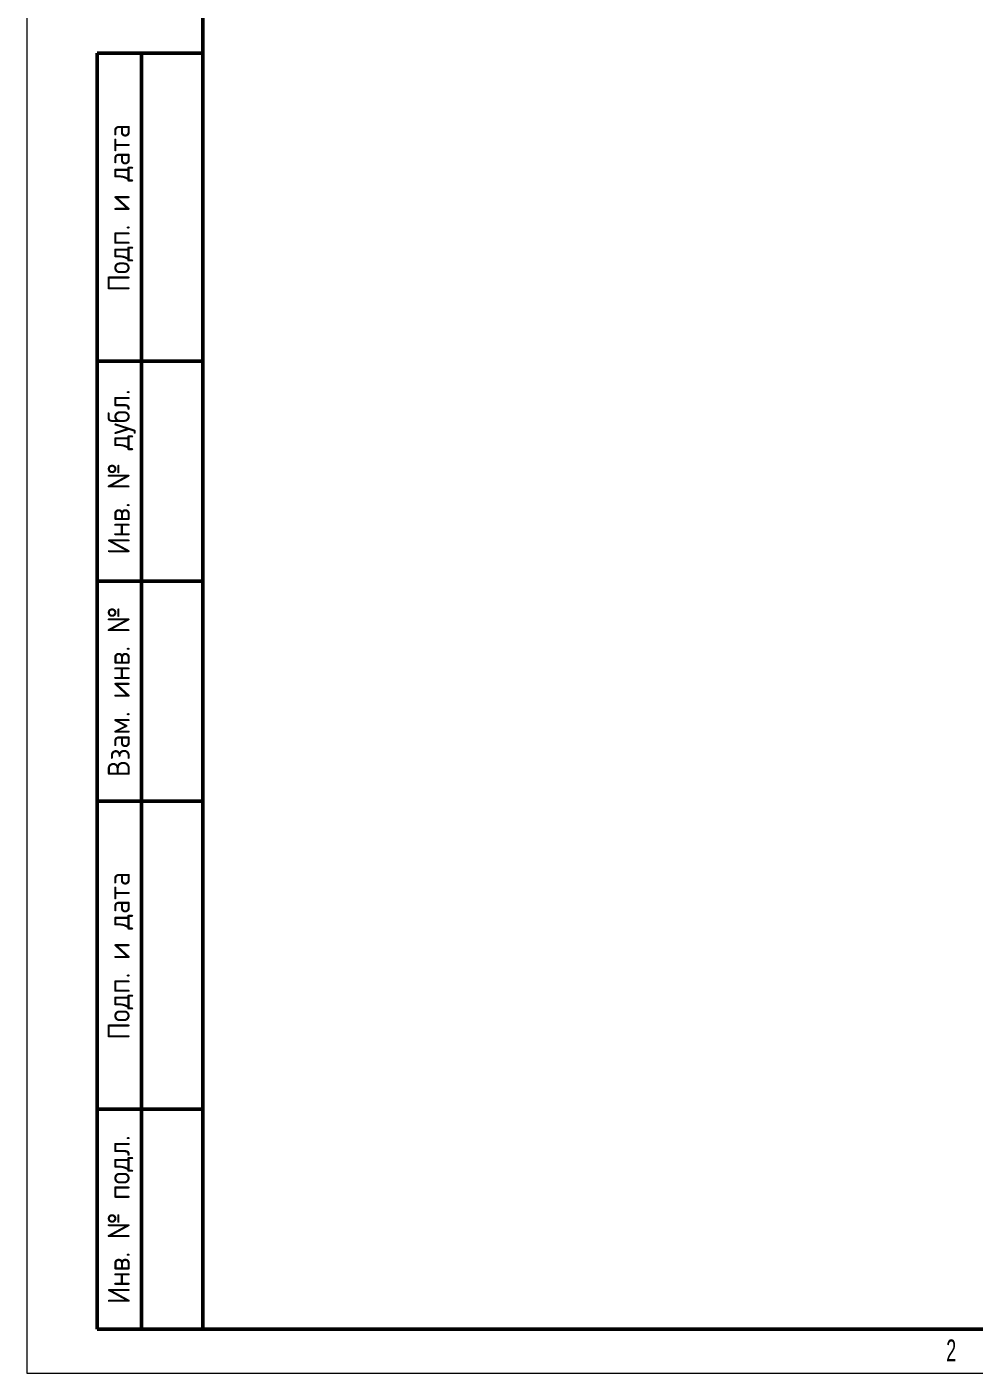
# Model space of a CAD drawing. Header units: millimetres. Extents: x -3894 to -3474, y -291 to 6.
# Drawn here: x -3893.8 to -3786.2, y -291 to -138 of the extents above; entities that cross this region are included whole.
import ezdxf

# ---------------------------------------------------------------- set-up
doc = ezdxf.new("R2010")
doc.units = ezdxf.units.MM
doc.layers.add('ОСНОВНОЙ', color=7, linetype='Continuous', lineweight=25)
doc.styles.add('SLDTEXTSTYLE3', font='TXT', dxfattribs={"width": 0.605})
doc.styles.add('СПДС', font='isocpeur.ttf', dxfattribs={"width": 0.9})

msp = doc.modelspace()

# ---------------------------------------------------------------- linework, layer by layer
at = {"color": 7, "linetype": 'Continuous', "lineweight": 18}
for p, q in [((-3893.76, 6.02), (-3893.76, -290.98)), ((-3893.76, -290.98), (-3473.76, -290.98))]:
    msp.add_line(p, q, dxfattribs=at)
at = {"color": 7, "linetype": 'Continuous', "lineweight": 50}
for p, q in [((-3873.76, -285.98), (-3873.76, 1.02)), ((-3873.76, -140.98), (-3885.76, -140.98)), ((-3885.76, -285.98), (-3885.76, -140.98)), ((-3880.76, -285.98), (-3880.76, -140.98)), ((-3873.76, -285.98), (-3873.76, -140.98)), ((-3873.76, -175.98), (-3885.76, -175.98)), ((-3873.76, -200.98), (-3885.76, -200.98)), ((-3873.76, -225.98), (-3885.76, -225.98)), ((-3873.76, -260.98), (-3885.76, -260.98)), ((-3885.76, -285.98), (-3873.76, -285.98)), ((-3873.76, -285.98), (-3478.76, -285.98))]:
    msp.add_line(p, q, dxfattribs=at)
at = {"layer": 'ОСНОВНОЙ', "linetype": 'Continuous', "lineweight": 18}
for p, q in [((-3873.76, -285.98), (-3873.76, 1.02)), ((-3873.76, -142.48), (-3873.76, -142.48)), ((-3478.76, -285.98), (-3873.76, -285.98))]:
    msp.add_line(p, q, dxfattribs=at)

# ---------------------------------------------------------------- texts
at = {"color": 7, "linetype": 'Continuous', "lineweight": 0, "char_height": 2.5, "attachment_point": 2, "rotation": 90, "style": 'СПДС'}
for s, insert in [('Подп. и дата', (-3884.58, -158.57)), ('Инв. № дубл.', (-3884.58, -188.57)), ('Взам. инв. №', (-3884.58, -213.55)), ('Подп. и дата', (-3884.58, -243.57)), ('Инв. № подл.', (-3884.58, -273.54))]:
    msp.add_mtext(s, dxfattribs=dict(at, insert=insert))
at = {"layer": 'ОСНОВНОЙ', "insert": (-3788.77, -287.16), "char_height": 2.5, "attachment_point": 2, "style": 'SLDTEXTSTYLE3'}
msp.add_mtext('2', dxfattribs=at)

doc.saveas('drawing.dxf')
